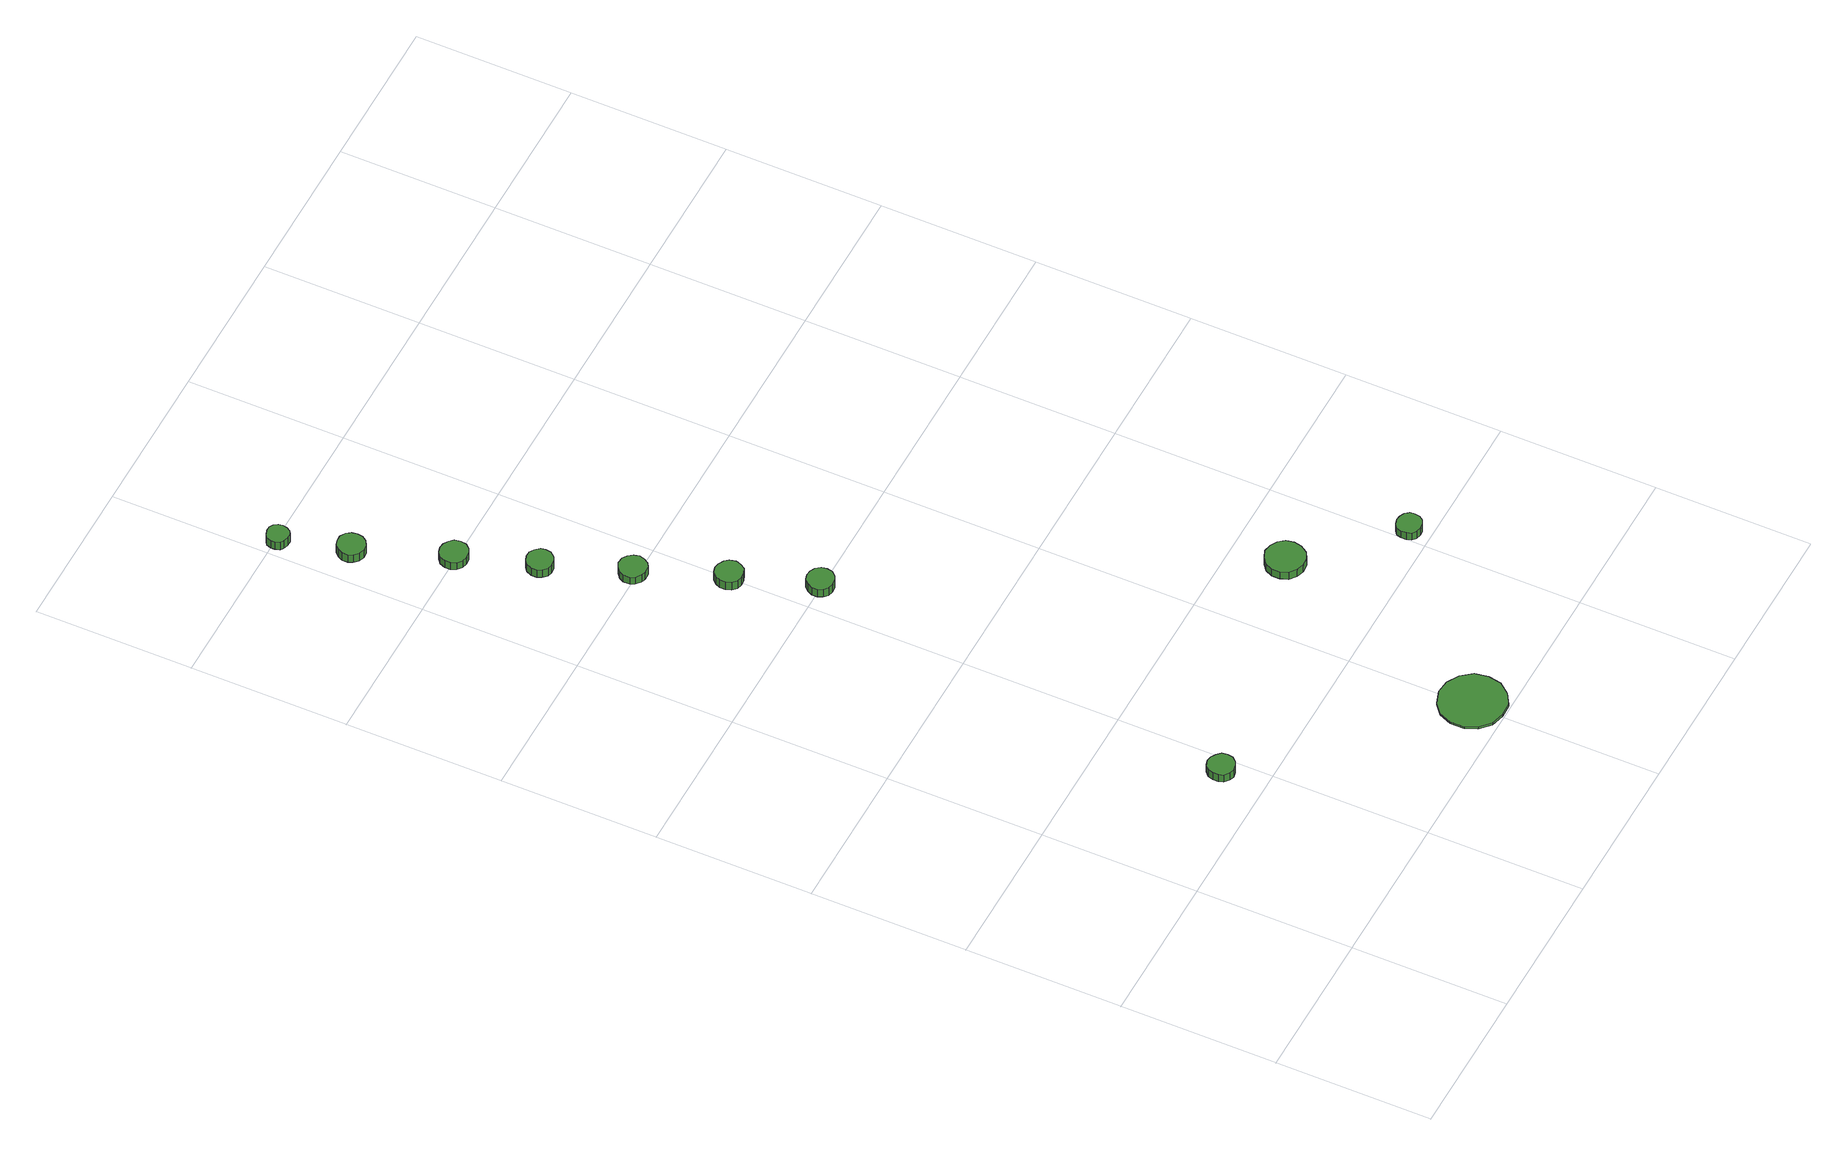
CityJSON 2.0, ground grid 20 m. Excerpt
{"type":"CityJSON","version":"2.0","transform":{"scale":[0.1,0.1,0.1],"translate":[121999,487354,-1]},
"CityObjects":{
"tree1":{"type":"SolitaryVegetationObject","attributes":{"function":"something"},"geometry":[{"type":"MultiSurface","lod":"1","boundaries":[[[0,1,2,3,4,5,6,7,8,9,10,11,12,13,14]],[[15,16,17,18,19,20,21,22,23,24,25,26,27,28,29]],[[0,29,28,1]],[[1,28,27,2]],[[2,27,26,3]],[[3,26,25,4]],[[4,25,24,5]],[[5,24,23,6]],[[6,23,22,7]],[[7,22,21,8]],[[8,21,20,9]],[[9,20,19,10]],[[10,19,18,11]],[[11,18,17,12]],[[12,17,16,13]],[[13,16,15,14]],[[14,15,29,0]]]}]},
"tree2":{"type":"SolitaryVegetationObject","attributes":{"function":"something"},"geometry":[{"type":"MultiSurface","lod":"1","boundaries":[[[30,31,32,33,34,35,36,37,38,39,40,41,42,43,44]],[[45,46,47,48,49,50,51,52,53,54,55,56,57,58,59]],[[30,59,58,31]],[[31,58,57,32]],[[32,57,56,33]],[[33,56,55,34]],[[34,55,54,35]],[[35,54,53,36]],[[36,53,52,37]],[[37,52,51,38]],[[38,51,50,39]],[[39,50,49,40]],[[40,49,48,41]],[[41,48,47,42]],[[42,47,46,43]],[[43,46,45,44]],[[44,45,59,30]]]}]},
"tree3":{"type":"SolitaryVegetationObject","attributes":{"function":"something"},"geometry":[{"type":"MultiSurface","lod":"1","boundaries":[[[60,61,62,63,64,65,66,67,68,69,70,71,72,73,74]],[[75,76,77,78,79,80,81,82,83,84,85,86,87,88,89]],[[60,89,88,61]],[[61,88,87,62]],[[62,87,86,63]],[[63,86,85,64]],[[64,85,84,65]],[[65,84,83,66]],[[66,83,82,67]],[[67,82,81,68]],[[68,81,80,69]],[[69,80,79,70]],[[70,79,78,71]],[[71,78,77,72]],[[72,77,76,73]],[[73,76,75,74]],[[74,75,89,60]]]}]},
"tree4":{"type":"SolitaryVegetationObject","attributes":{"function":"something"},"geometry":[{"type":"MultiSurface","lod":"1","boundaries":[[[90,91,92,93,94,95,96,97,98,99,100,101,102,103,104]],[[105,106,107,108,109,110,111,112,113,114,115,116,117,118,119]],[[90,119,118,91]],[[91,118,117,92]],[[92,117,116,93]],[[93,116,115,94]],[[94,115,114,95]],[[95,114,113,96]],[[96,113,112,97]],[[97,112,111,98]],[[98,111,110,99]],[[99,110,109,100]],[[100,109,108,101]],[[101,108,107,102]],[[102,107,106,103]],[[103,106,105,104]],[[104,105,119,90]]]}]},
"tree5":{"type":"SolitaryVegetationObject","attributes":{"function":"something"},"geometry":[{"type":"MultiSurface","lod":"1","boundaries":[[[120,121,122,123,124,125,126,127,128,129,130,131,132,133,134]],[[135,136,137,138,139,140,141,142,143,144,145,146,147,148,149]],[[120,149,148,121]],[[121,148,147,122]],[[122,147,146,123]],[[123,146,145,124]],[[124,145,144,125]],[[125,144,143,126]],[[126,143,142,127]],[[127,142,141,128]],[[128,141,140,129]],[[129,140,139,130]],[[130,139,138,131]],[[131,138,137,132]],[[132,137,136,133]],[[133,136,135,134]],[[134,135,149,120]]]}]},
"tree6":{"type":"SolitaryVegetationObject","attributes":{"function":"something"},"geometry":[{"type":"MultiSurface","lod":"1","boundaries":[[[150,151,152,153,154,155,156,157,158,159,160,161,162,163,164]],[[165,166,167,168,169,170,171,172,173,174,175,176,177,178,179]],[[150,179,178,151]],[[151,178,177,152]],[[152,177,176,153]],[[153,176,175,154]],[[154,175,174,155]],[[155,174,173,156]],[[156,173,172,157]],[[157,172,171,158]],[[158,171,170,159]],[[159,170,169,160]],[[160,169,168,161]],[[161,168,167,162]],[[162,167,166,163]],[[163,166,165,164]],[[164,165,179,150]]]}]},
"tree7":{"type":"SolitaryVegetationObject","attributes":{"function":"something"},"geometry":[{"type":"MultiSurface","lod":"1","boundaries":[[[180,181,182,183,184,185,186,187,188,189,190,191,192,193,194]],[[195,196,197,198,199,200,201,202,203,204,205,206,207,208,209]],[[180,209,208,181]],[[181,208,207,182]],[[182,207,206,183]],[[183,206,205,184]],[[184,205,204,185]],[[185,204,203,186]],[[186,203,202,187]],[[187,202,201,188]],[[188,201,200,189]],[[189,200,199,190]],[[190,199,198,191]],[[191,198,197,192]],[[192,197,196,193]],[[193,196,195,194]],[[194,195,209,180]]]}]},
"tree8":{"type":"SolitaryVegetationObject","attributes":{"function":"something"},"geometry":[{"type":"MultiSurface","lod":"1","boundaries":[[[210,211,212,213,214,215,216,217,218,219,220,221,222,223,224]],[[225,226,227,228,229,230,231,232,233,234,235,236,237,238,239]],[[210,239,238,211]],[[211,238,237,212]],[[212,237,236,213]],[[213,236,235,214]],[[214,235,234,215]],[[215,234,233,216]],[[216,233,232,217]],[[217,232,231,218]],[[218,231,230,219]],[[219,230,229,220]],[[220,229,228,221]],[[221,228,227,222]],[[222,227,226,223]],[[223,226,225,224]],[[224,225,239,210]]]}]},
"tree9":{"type":"SolitaryVegetationObject","attributes":{"function":"something"},"geometry":[{"type":"MultiSurface","lod":"1","boundaries":[[[240,241,242,243,244,245,246,247,248,249,250,251,252,253,254]],[[255,256,257,258,259,260,261,262,263,264,265,266,267,268,269]],[[240,269,268,241]],[[241,268,267,242]],[[242,267,266,243]],[[243,266,265,244]],[[244,265,264,245]],[[245,264,263,246]],[[246,263,262,247]],[[247,262,261,248]],[[248,261,260,249]],[[249,260,259,250]],[[250,259,258,251]],[[251,258,257,252]],[[252,257,256,253]],[[253,256,255,254]],[[254,255,269,240]]]}]},
"tree10":{"type":"SolitaryVegetationObject","attributes":{"function":"something"},"geometry":[{"type":"MultiSurface","lod":"1","boundaries":[[[270,271,272,273,274,275,276,277,278,279,280,281,282,283,284]],[[285,286,287,288,289,290,291,292,293,294,295,296,297,298,299]],[[270,299,298,271]],[[271,298,297,272]],[[272,297,296,273]],[[273,296,295,274]],[[274,295,294,275]],[[275,294,293,276]],[[276,293,292,277]],[[277,292,291,278]],[[278,291,290,279]],[[279,290,289,280]],[[280,289,288,281]],[[281,288,287,282]],[[282,287,286,283]],[[283,286,285,284]],[[284,285,299,270]]]}]},
"tree11":{"type":"SolitaryVegetationObject","attributes":{"function":"something"},"geometry":[{"type":"MultiSurface","lod":"1","boundaries":[[[300,301,302,303,304,305,306,307,308,309,310,311,312,313,314]],[[315,316,317,318,319,320,321,322,323,324,325,326,327,328,329]],[[300,329,328,301]],[[301,328,327,302]],[[302,327,326,303]],[[303,326,325,304]],[[304,325,324,305]],[[305,324,323,306]],[[306,323,322,307]],[[307,322,321,308]],[[308,321,320,309]],[[309,320,319,310]],[[310,319,318,311]],[[311,318,317,312]],[[312,317,316,313]],[[313,316,315,314]],[[314,315,329,300]]]}]}
},
"vertices":[
[191,254,30],[190,261,30],[185,266,30],[179,270,30],[172,271,30],[166,269,30],[160,264,30],[158,257,30],[158,250,30],[160,244,30],[166,239,30],[172,237,30],[179,238,30],[185,241,30],[190,247,30],[190,247,18],[185,241,18],[179,238,18],[172,237,18],[166,239,18],[160,244,18],[158,250,18],[158,257,18],[160,264,18],[166,269,18],[172,271,18],[179,270,18],[185,266,18],[190,261,18],[191,254,18],
[448,43,12],[445,60,12],[434,74,12],[419,83,12],[402,85,12],[385,79,12],[372,68,12],[365,52,12],[365,34,12],[372,19,12],[385,7,12],[402,2,12],[419,3,12],[434,12,12],[445,26,12],[445,26,9],[434,12,9],[419,3,9],[402,2,9],[385,7,9],[372,19,9],[365,34,9],[365,52,9],[372,68,9],[385,79,9],[402,85,9],[419,83,9],[434,74,9],[445,60,9],[448,43,9],
[60,1313,25],[59,1320,25],[55,1326,25],[48,1330,25],[41,1330,25],[34,1328,25],[29,1323,25],[26,1317,25],[26,1309,25],[29,1303,25],[34,1298,25],[41,1295,25],[48,1296,25],[55,1300,25],[59,1306,25],[59,1306,12],[55,1300,12],[48,1296,12],[41,1295,12],[34,1298,12],[29,1303,12],[26,1309,12],[26,1317,12],[29,1323,12],[34,1328,12],[41,1330,12],[48,1330,12],[55,1326,12],[59,1320,12],[60,1313,12],
[34,1397,25],[33,1402,25],[30,1407,25],[25,1410,25],[19,1410,25],[13,1408,25],[9,1405,25],[7,1399,25],[7,1394,25],[9,1388,25],[13,1385,25],[19,1383,25],[25,1383,25],[30,1386,25],[33,1391,25],[33,1391,12],[30,1386,12],[25,1383,12],[19,1383,12],[13,1385,12],[9,1388,12],[7,1394,12],[7,1399,12],[9,1405,12],[13,1408,12],[19,1410,12],[25,1410,12],[30,1407,12],[33,1402,12],[34,1397,12],
[104,1201,23],[103,1209,23],[98,1214,23],[92,1218,23],[85,1219,23],[78,1217,23],[72,1212,23],[69,1205,23],[69,1198,23],[72,1191,23],[78,1186,23],[85,1184,23],[92,1185,23],[98,1188,23],[103,1194,23],[103,1194,11],[98,1188,11],[92,1185,11],[85,1184,11],[78,1186,11],[72,1191,11],[69,1198,11],[69,1205,11],[72,1212,11],[78,1217,11],[85,1219,11],[92,1218,11],[98,1214,11],[103,1209,11],[104,1201,11],
[136,1107,23],[135,1113,23],[130,1119,23],[124,1123,23],[117,1123,23],[111,1121,23],[106,1117,23],[103,1110,23],[103,1103,23],[106,1097,23],[111,1092,23],[117,1090,23],[124,1091,23],[130,1094,23],[135,1100,23],[135,1100,10],[130,1094,10],[124,1091,10],[117,1090,10],[111,1092,10],[106,1097,10],[103,1103,10],[103,1110,10],[106,1117,10],[111,1121,10],[117,1123,10],[124,1123,10],[130,1119,10],[135,1113,10],[136,1107,10],
[175,1005,23],[173,1012,23],[169,1018,23],[163,1022,23],[155,1023,23],[149,1020,23],[143,1015,23],[140,1009,23],[140,1001,23],[143,995,23],[149,990,23],[155,988,23],[163,988,23],[169,992,23],[173,998,23],[173,998,11],[169,992,11],[163,988,11],[155,988,11],[149,990,11],[143,995,11],[140,1001,11],[140,1009,11],[143,1015,11],[149,1020,11],[155,1023,11],[163,1022,11],[169,1018,11],[173,1012,11],[175,1005,11],
[217,901,23],[215,909,23],[211,914,23],[204,918,23],[197,919,23],[190,917,23],[185,912,23],[182,905,23],[182,898,23],[185,891,23],[190,886,23],[197,884,23],[204,885,23],[211,888,23],[215,894,23],[215,894,10],[211,888,10],[204,885,10],[197,884,10],[190,886,10],[185,891,10],[182,898,10],[182,905,10],[185,912,10],[190,917,10],[197,919,10],[204,918,10],[211,914,10],[215,909,10],[217,901,10],
[252,801,24],[251,808,24],[246,814,24],[240,817,24],[233,818,24],[226,816,24],[221,811,24],[218,804,24],[218,797,24],[221,791,24],[226,786,24],[233,784,24],[240,785,24],[246,788,24],[251,794,24],[251,794,11],[246,788,11],[240,785,11],[233,784,11],[226,786,11],[221,791,11],[218,797,11],[218,804,11],[221,811,11],[226,816,11],[233,818,11],[240,817,11],[246,814,11],[251,808,11],[252,801,11],
[526,332,26],[524,342,26],[518,350,26],[509,355,26],[499,357,26],[489,353,26],[481,346,26],[477,337,26],[477,327,26],[481,317,26],[489,310,26],[499,307,26],[509,308,26],[518,313,26],[524,322,26],[524,322,14],[518,313,14],[509,308,14],[499,307,14],[489,310,14],[481,317,14],[477,327,14],[477,337,14],[481,346,14],[489,353,14],[499,357,14],[509,355,14],[518,350,14],[524,342,14],[526,332,14],
[629,227,24],[628,233,24],[624,238,24],[618,241,24],[612,242,24],[605,240,24],[600,236,24],[598,230,24],[598,223,24],[600,217,24],[605,213,24],[612,211,24],[618,212,24],[624,215,24],[628,220,24],[628,220,12],[624,215,12],[618,212,12],[612,211,12],[605,213,12],[600,217,12],[598,223,12],[598,230,12],[600,236,12],[605,240,12],[612,242,12],[618,241,12],[624,238,12],[628,233,12],[629,227,12]
]}
